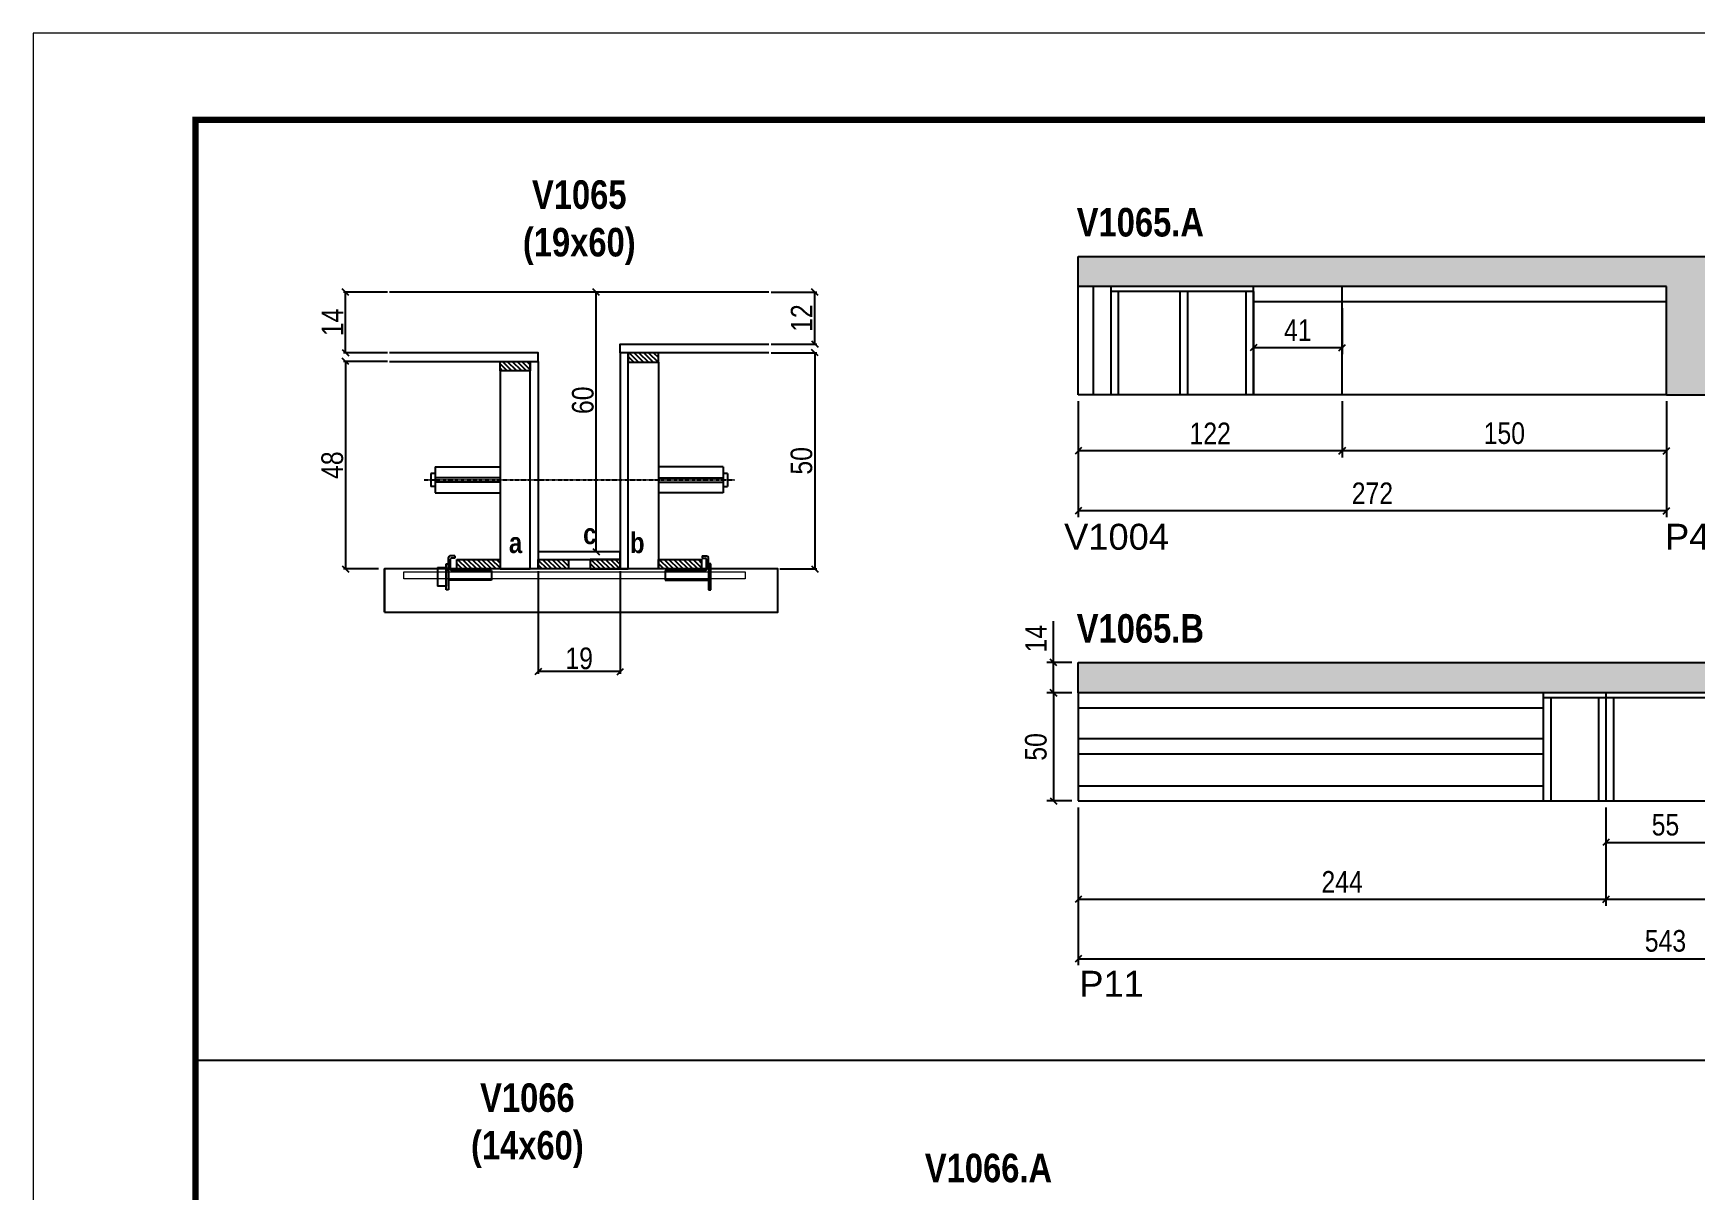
# Model space of a CAD drawing. Extents: x 3309 to 9563, y -2522 to 14608.
# Drawn here: x 3309 to 4078, y 4884 to 5419 of the extents above; entities that cross this region are included whole.
import ezdxf

# ---------------------------------------------------------------- set-up
doc = ezdxf.new("R2010")
doc.units = 0
doc.linetypes.add('DASHED', pattern=[0.75, 0.5, -0.25])
doc.linetypes.add('HIDDEN', pattern=[0.375, 0.25, -0.125])
for name, color, linetype in [('5', 5, 'Continuous'), ('barrote', 251, 'Continuous'), ('COTA', 241, 'Continuous'), ('detalhes', 4, 'Continuous'), ('NOMENCLATURA', 7, 'Continuous'), ('Painéis', 200, 'Continuous'), ('presilha', 1, 'Continuous'), ('SARR_2.2x10', 60, 'Continuous'), ('SARR_2.2x7', 40, 'Continuous'), ('SARR_3.5x7', 81, 'Continuous'), ('TENSOR', 3, 'Continuous')]:
    doc.layers.add(name, color=color, linetype=linetype)
for name, color, linetype, lineweight in [('CONCRETO', 251, 'Continuous', 25), ('Folhas', 255, 'Continuous', 9), ('SARRAFO DE PRESSAO', 251, 'DASHED', 9), ('SCO-___-LAJ', 2, 'Continuous', 0)]:
    doc.layers.add(name, color=color, linetype=linetype, lineweight=lineweight)
doc.styles.add('COTA TECNICA', font='techl___.ttf', dxfattribs={"height": 10})
doc.styles.add('COTA TECNICA 2X', font='techl___.ttf', dxfattribs={"height": 10})
doc.styles.get("Standard").update_dxf_attribs({"font": 'arial.ttf'})
doc.styles.add('TECNICA', font='techb___.ttf', dxfattribs={"height": 10})
doc.dimstyles.new('PAINEL', dxfattribs={"dimtxt": 10, "dimasz": 3, "dimexe": 3, "dimexo": 3, "dimgap": 3, "dimtad": 1, "dimdec": 1, "dimzin": 12, "dimdsep": 46, "dimtxsty": 'COTA TECNICA', "dimblk1": 'OBLIQUE', "dimblk2": 'OBLIQUE', "dimsah": 1, "dimcen": 0.9, "dimclrd": 4, "dimclre": 4, "dimclrt": 240, "dimadec": 1, "dimazin": 3, "dimtfac": 1, "dimtdec": 1, "dimtmove": 0, "dimatfit": 3, "dimfxl": 1, "dimtolj": 1, "dimtzin": 12, "dimarcsym": 0})
doc.dimstyles.new('SECAO', dxfattribs={"dimscale": 0.333333, "dimtxt": 5, "dimasz": 9, "dimexe": 3, "dimexo": 3, "dimgap": 3, "dimtad": 1, "dimdec": 1, "dimlfac": 0.5, "dimzin": 12, "dimdsep": 46, "dimtxsty": 'COTA TECNICA 2X', "dimblk1": 'OBLIQUE', "dimblk2": 'OBLIQUE', "dimsah": 1, "dimcen": 0.9, "dimclrd": 4, "dimclre": 4, "dimclrt": 240, "dimadec": 1, "dimazin": 3, "dimtfac": 1, "dimtdec": 1, "dimtmove": 0, "dimatfit": 3, "dimfxl": 1, "dimtolj": 1, "dimtzin": 12, "dimarcsym": 0})
pattern_1 = [(135, (36778.3265, -118340.598), (-1.122532015, -1.122532015), [])]

# ---------------------------------------------------------------- blocks, each defined once
blk = doc.blocks.new('9999999999')
at = {"layer": 'Folhas'}
blk.add_lwpolyline([(98138.98, 34190.21), (99623.98, 34190.21), (99623.98, 35240.21), (98138.98, 35240.21)], close=True, dxfattribs=at)
at = {"layer": 'Folhas', "color": 30, "const_width": 3}
blk.add_lwpolyline([(98213.98, 34230.21), (99583.98, 34230.21), (99583.98, 35200.21), (98213.98, 35200.21)], close=True, dxfattribs=at)
blk = doc.blocks.new('_Oblique')
at = {"color": 0, "linetype": 'ByBlock', "lineweight": -2}
blk.add_line((-0.5, -0.5), (0.5, 0.5), dxfattribs=at)
blk = doc.blocks.new('*D1205')
at = {"layer": 'COTA', "color": 4, "lineweight": -2, "transparency": 16777216}
for p, q in [((3542.79, 5170.57), (3542.79, 5123.1)), ((3580.79, 5170.57), (3580.79, 5123.1)), ((3580.79, 5124.1), (3542.79, 5124.1))]:
    blk.add_line(p, q, dxfattribs=at)
at = {"layer": 'Defpoints', "color": 0, "transparency": 16777216}
for p in [(3542.79, 5171.57), (3580.79, 5171.57), (3542.79, 5124.1)]:
    blk.add_point(p, dxfattribs=at)
at = {"layer": 'COTA', "color": 4, "lineweight": -2, "transparency": 16777216, "xscale": 3, "yscale": 3, "zscale": 3, "rotation": 180}
blk.add_blockref('_Oblique', (3542.79, 5124.1), dxfattribs=at)
at = {"layer": 'COTA', "color": 4, "lineweight": -2, "transparency": 16777216, "xscale": 3, "yscale": 3, "zscale": 3}
blk.add_blockref('_Oblique', (3580.79, 5124.1), dxfattribs=at)
at = {"layer": 'COTA', "color": 240, "transparency": 16777216, "insert": (3561.79, 5130.19), "char_height": 10, "attachment_point": 5, "style": 'COTA TECNICA 2X'}
blk.add_mtext('\\A1;19', dxfattribs=at)
blk = doc.blocks.new('PRESILHA METÁLICA 1')
at = {"layer": 'presilha'}
for p, q in [((0, 13), (6, 13)), ((0, 13), (0, 0)), ((6, 15.5), (7.5, 15.5)), ((6, -2.5), (6, 15.5)), ((6, 13), (6, 0)), ((7.5, 10.6), (7.5, 19.9)), ((7.5, 15.5), (7.5, -2.5)), ((12, 21), (8.6, 21)), ((9, 11.6), (9, 18.9)), ((12, 19.5), (9.6, 19.5)), ((12, 21), (12, 19.5)), ((6, 0), (0, 0)), ((37.5, 4.1), (7.5, 4.1)), ((37.5, 11), (9.6, 11)), ((37.5, 11), (37.5, 4.1)), ((7.5, -2.5), (6, -2.5))]:
    blk.add_line(p, q, dxfattribs=at)
for centre, radius, start, end in [((8.6, 19.9), 1.14, 90, 180), ((9.6, 18.9), 0.57, 90, 180), ((9.6, 11.6), 0.57, 180, 270)]:
    blk.add_arc(centre, radius, start, end, dxfattribs=at)
blk = doc.blocks.new('PRESILHA METÁLICA 2')
at = {"layer": 'presilha'}
for p, q in [((-5.2, 23.5), (-5.2, 22)), ((-5.2, 23.5), (-1.9, 23.5)), ((-30.8, 13.5), (-30.8, 6.6)), ((-30.8, 13.5), (-2.8, 13.5)), ((-5.2, 22), (-2.8, 22)), ((-2.2, 14.1), (-2.2, 21.4)), ((0.8, 18), (-0.8, 18)), ((-0.8, 18), (-0.8, 0)), ((-0.8, 14.6), (-0.8, 22.4)), ((0.8, 0), (0.8, 18)), ((-30.8, 6.6), (-0.8, 6.6)), ((-0.8, 0), (0.8, 0))]:
    blk.add_line(p, q, dxfattribs=at)
for centre, radius, start, end in [((-1.9, 22.4), 1.14, 0, 90), ((-2.8, 21.4), 0.57, 0, 90), ((-2.8, 14.1), 0.57, 270, 0)]:
    blk.add_arc(centre, radius, start, end, dxfattribs=at)
blk = doc.blocks.new('*D1206')
at = {"layer": 'COTA', "color": 4, "lineweight": -2, "transparency": 16777216}
for p, q in [((3473.09, 5267.57), (3452.74, 5267.57)), ((3453.74, 5267.57), (3453.74, 5171.57)), ((3468.97, 5171.57), (3452.74, 5171.57))]:
    blk.add_line(p, q, dxfattribs=at)
at = {"layer": 'Defpoints', "color": 0, "transparency": 16777216}
for p in [(3474.09, 5267.57), (3453.74, 5171.57), (3469.97, 5171.57)]:
    blk.add_point(p, dxfattribs=at)
at = {"layer": 'COTA', "color": 4, "lineweight": -2, "transparency": 16777216, "xscale": 3, "yscale": 3, "zscale": 3}
for p, rotation in [((3453.74, 5267.57), 90), ((3453.74, 5171.57), 270)]:
    blk.add_blockref('_Oblique', p, dxfattribs=dict(at, rotation=rotation))
at = {"layer": 'COTA', "color": 240, "transparency": 16777216, "insert": (3447.65, 5219.57), "char_height": 10, "attachment_point": 5, "rotation": 90, "style": 'COTA TECNICA 2X'}
blk.add_mtext('\\A1;48', dxfattribs=at)
blk = doc.blocks.new('*D1207')
at = {"layer": 'COTA', "color": 4, "lineweight": -2, "transparency": 16777216}
for p, q in [((3650.49, 5271.57), (3671.71, 5271.57)), ((3670.71, 5271.57), (3670.71, 5171.57)), ((3654.6, 5171.57), (3671.71, 5171.57))]:
    blk.add_line(p, q, dxfattribs=at)
at = {"layer": 'Defpoints', "color": 0, "transparency": 16777216}
for p in [(3649.49, 5271.57), (3653.6, 5171.57), (3670.71, 5171.57)]:
    blk.add_point(p, dxfattribs=at)
at = {"layer": 'COTA', "color": 4, "lineweight": -2, "transparency": 16777216, "xscale": 3, "yscale": 3, "zscale": 3}
for p, rotation in [((3670.71, 5271.57), 90), ((3670.71, 5171.57), 270)]:
    blk.add_blockref('_Oblique', p, dxfattribs=dict(at, rotation=rotation))
at = {"layer": 'COTA', "color": 240, "transparency": 16777216, "insert": (3664.6, 5221.57), "char_height": 10, "attachment_point": 5, "rotation": 90, "style": 'COTA TECNICA 2X'}
blk.add_mtext('\\A1;50', dxfattribs=at)
blk = doc.blocks.new('*D1208')
at = {"layer": 'COTA', "color": 4, "lineweight": -2, "transparency": 16777216}
for p, q in [((3579.79, 5299.57), (3568.61, 5299.57)), ((3569.61, 5179.57), (3569.61, 5299.57)), ((3579.79, 5179.57), (3568.61, 5179.57))]:
    blk.add_line(p, q, dxfattribs=at)
at = {"layer": 'Defpoints', "color": 0, "transparency": 16777216}
for p in [(3569.61, 5299.57), (3580.79, 5299.57), (3580.79, 5179.57)]:
    blk.add_point(p, dxfattribs=at)
at = {"layer": 'COTA', "color": 4, "lineweight": -2, "transparency": 16777216, "xscale": 3, "yscale": 3, "zscale": 3}
for p, rotation in [((3569.61, 5299.57), 90), ((3569.61, 5179.57), 270)]:
    blk.add_blockref('_Oblique', p, dxfattribs=dict(at, rotation=rotation))
at = {"layer": 'COTA', "color": 240, "transparency": 16777216, "insert": (3563.51, 5249.57), "char_height": 10, "attachment_point": 5, "rotation": 90, "style": 'COTA TECNICA 2X'}
blk.add_mtext('\\A1;60', dxfattribs=at)
blk = doc.blocks.new('*D1209')
at = {"layer": 'COTA', "color": 4, "lineweight": -2, "transparency": 16777216}
for p, q in [((3650.49, 5299.57), (3671.71, 5299.57)), ((3670.71, 5275.57), (3670.71, 5299.57)), ((3650.49, 5275.57), (3671.71, 5275.57))]:
    blk.add_line(p, q, dxfattribs=at)
at = {"layer": 'Defpoints', "color": 0, "transparency": 16777216}
for p in [(3649.49, 5299.57), (3670.71, 5299.57), (3649.49, 5275.57)]:
    blk.add_point(p, dxfattribs=at)
at = {"layer": 'COTA', "color": 4, "lineweight": -2, "transparency": 16777216, "xscale": 3, "yscale": 3, "zscale": 3}
for p, rotation in [((3670.71, 5299.57), 90), ((3670.71, 5275.57), 270)]:
    blk.add_blockref('_Oblique', p, dxfattribs=dict(at, rotation=rotation))
at = {"layer": 'COTA', "color": 240, "transparency": 16777216, "insert": (3664.65, 5287.57), "char_height": 10, "attachment_point": 5, "rotation": 90, "style": 'COTA TECNICA 2X'}
blk.add_mtext('\\A1;12', dxfattribs=at)
blk = doc.blocks.new('*D1210')
at = {"layer": 'COTA', "color": 4, "lineweight": -2, "transparency": 16777216}
for p, q in [((3473.09, 5299.57), (3452.74, 5299.57)), ((3453.74, 5271.57), (3453.74, 5299.57)), ((3473.09, 5271.57), (3452.74, 5271.57))]:
    blk.add_line(p, q, dxfattribs=at)
at = {"layer": 'Defpoints', "color": 0, "transparency": 16777216}
for p in [(3453.74, 5299.57), (3474.09, 5299.57), (3474.09, 5271.57)]:
    blk.add_point(p, dxfattribs=at)
at = {"layer": 'COTA', "color": 4, "lineweight": -2, "transparency": 16777216, "xscale": 3, "yscale": 3, "zscale": 3}
for p, rotation in [((3453.74, 5299.57), 90), ((3453.74, 5271.57), 270)]:
    blk.add_blockref('_Oblique', p, dxfattribs=dict(at, rotation=rotation))
at = {"layer": 'COTA', "color": 240, "transparency": 16777216, "insert": (3447.67, 5285.57), "char_height": 10, "attachment_point": 5, "rotation": 90, "style": 'COTA TECNICA 2X'}
blk.add_mtext('\\A1;14', dxfattribs=at)
blk = doc.blocks.new('*D1211')
at = {"layer": 'COTA', "color": 4, "linetype": 'ByBlock', "lineweight": -2, "transparency": 16777216}
for p, q in [((3914.54, 5249.11), (3914.54, 5223.19)), ((4064.54, 5249.11), (4064.54, 5223.19)), ((4064.54, 5226.19), (3914.54, 5226.19))]:
    blk.add_line(p, q, dxfattribs=at)
at = {"layer": 'Defpoints', "color": 0, "linetype": 'ByBlock', "transparency": 16777216}
for p in [(3914.54, 5252.11), (4064.54, 5252.11), (3914.54, 5226.19)]:
    blk.add_point(p, dxfattribs=at)
at = {"layer": 'COTA', "color": 4, "linetype": 'ByBlock', "lineweight": -2, "transparency": 16777216, "xscale": 3, "yscale": 3, "zscale": 3, "rotation": 180}
blk.add_blockref('_Oblique', (3914.54, 5226.19), dxfattribs=at)
at = {"layer": 'COTA', "color": 4, "linetype": 'ByBlock', "lineweight": -2, "transparency": 16777216, "xscale": 3, "yscale": 3, "zscale": 3}
blk.add_blockref('_Oblique', (4064.54, 5226.19), dxfattribs=at)
at = {"layer": 'COTA', "color": 240, "linetype": 'ByBlock', "transparency": 16777216, "insert": (3989.54, 5234.3), "char_height": 10, "attachment_point": 5, "style": 'COTA TECNICA'}
blk.add_mtext('\\A1;150', dxfattribs=at)
blk = doc.blocks.new('*D1212')
at = {"layer": 'COTA', "color": 4, "linetype": 'ByBlock', "lineweight": -2, "transparency": 16777216}
for p, q in [((3792.54, 5249.11), (3792.54, 5223.19)), ((3914.54, 5249.11), (3914.54, 5223.19)), ((3914.54, 5226.19), (3792.54, 5226.19))]:
    blk.add_line(p, q, dxfattribs=at)
at = {"layer": 'Defpoints', "color": 0, "linetype": 'ByBlock', "transparency": 16777216}
for p in [(3792.54, 5252.11), (3914.54, 5252.11), (3792.54, 5226.19)]:
    blk.add_point(p, dxfattribs=at)
at = {"layer": 'COTA', "color": 4, "linetype": 'ByBlock', "lineweight": -2, "transparency": 16777216, "xscale": 3, "yscale": 3, "zscale": 3, "rotation": 180}
blk.add_blockref('_Oblique', (3792.54, 5226.19), dxfattribs=at)
at = {"layer": 'COTA', "color": 4, "linetype": 'ByBlock', "lineweight": -2, "transparency": 16777216, "xscale": 3, "yscale": 3, "zscale": 3}
blk.add_blockref('_Oblique', (3914.54, 5226.19), dxfattribs=at)
at = {"layer": 'COTA', "color": 240, "linetype": 'ByBlock', "transparency": 16777216, "insert": (3853.54, 5234.25), "char_height": 10, "attachment_point": 5, "style": 'COTA TECNICA'}
blk.add_mtext('\\A1;122', dxfattribs=at)
blk = doc.blocks.new('*D1213')
at = {"layer": 'COTA', "color": 4, "linetype": 'ByBlock', "lineweight": -2, "transparency": 16777216}
for p, q in [((3792.54, 5249.11), (3792.54, 5195.48)), ((4064.54, 5249.11), (4064.54, 5195.48)), ((4064.54, 5198.48), (3792.54, 5198.48))]:
    blk.add_line(p, q, dxfattribs=at)
at = {"layer": 'Defpoints', "color": 0, "linetype": 'ByBlock', "transparency": 16777216}
for p in [(3792.54, 5252.11), (4064.54, 5252.11), (3792.54, 5198.48)]:
    blk.add_point(p, dxfattribs=at)
at = {"layer": 'COTA', "color": 4, "linetype": 'ByBlock', "lineweight": -2, "transparency": 16777216, "xscale": 3, "yscale": 3, "zscale": 3, "rotation": 180}
blk.add_blockref('_Oblique', (3792.54, 5198.48), dxfattribs=at)
at = {"layer": 'COTA', "color": 4, "linetype": 'ByBlock', "lineweight": -2, "transparency": 16777216, "xscale": 3, "yscale": 3, "zscale": 3}
blk.add_blockref('_Oblique', (4064.54, 5198.48), dxfattribs=at)
at = {"layer": 'COTA', "color": 240, "linetype": 'ByBlock', "transparency": 16777216, "insert": (3928.54, 5206.56), "char_height": 10, "attachment_point": 5, "style": 'COTA TECNICA'}
blk.add_mtext('\\A1;272', dxfattribs=at)
blk = doc.blocks.new('*D1214')
at = {"layer": 'COTA', "color": 4, "lineweight": -2, "transparency": 16777216}
for p, q in [((3873.54, 5292.11), (3873.54, 5270.89)), ((3914.54, 5292.11), (3914.54, 5270.89)), ((3914.54, 5273.89), (3873.54, 5273.89))]:
    blk.add_line(p, q, dxfattribs=at)
at = {"layer": 'Defpoints', "color": 0, "transparency": 16777216}
for p in [(3873.54, 5295.11), (3914.54, 5295.11), (3873.54, 5273.89)]:
    blk.add_point(p, dxfattribs=at)
at = {"layer": 'COTA', "color": 4, "lineweight": -2, "transparency": 16777216, "xscale": 3, "yscale": 3, "zscale": 3, "rotation": 180}
blk.add_blockref('_Oblique', (3873.54, 5273.89), dxfattribs=at)
at = {"layer": 'COTA', "color": 4, "lineweight": -2, "transparency": 16777216, "xscale": 3, "yscale": 3, "zscale": 3}
blk.add_blockref('_Oblique', (3914.54, 5273.89), dxfattribs=at)
at = {"layer": 'COTA', "color": 240, "transparency": 16777216, "insert": (3894.04, 5281.97), "char_height": 10, "attachment_point": 5, "style": 'COTA TECNICA'}
blk.add_mtext('\\A1;41', dxfattribs=at)
blk = doc.blocks.new('*D1221')
at = {"layer": 'COTA', "color": 4, "lineweight": -2, "transparency": 16777216}
for p, q in [((3792.54, 5061.31), (3792.54, 4988.36)), ((4335.54, 5061.31), (4335.54, 4988.36)), ((3792.54, 4991.36), (4335.54, 4991.36))]:
    blk.add_line(p, q, dxfattribs=at)
at = {"layer": 'Defpoints', "color": 0, "transparency": 16777216}
for p in [(3792.54, 5064.31), (4335.54, 5064.31), (4335.54, 4991.36)]:
    blk.add_point(p, dxfattribs=at)
at = {"layer": 'COTA', "color": 4, "lineweight": -2, "transparency": 16777216, "xscale": 3, "yscale": 3, "zscale": 3, "rotation": 180}
blk.add_blockref('_Oblique', (3792.54, 4991.36), dxfattribs=at)
at = {"layer": 'COTA', "color": 4, "lineweight": -2, "transparency": 16777216, "xscale": 3, "yscale": 3, "zscale": 3}
blk.add_blockref('_Oblique', (4335.54, 4991.36), dxfattribs=at)
at = {"layer": 'COTA', "color": 240, "transparency": 16777216, "insert": (4064.04, 4999.58), "char_height": 10, "attachment_point": 5, "style": 'COTA TECNICA'}
blk.add_mtext('\\A1;543', dxfattribs=at)
blk = doc.blocks.new('*D1222')
at = {"layer": 'COTA', "color": 4, "lineweight": -2, "transparency": 16777216}
for p, q in [((3792.54, 5061.31), (3792.54, 5015.84)), ((4036.54, 5061.31), (4036.54, 5015.84)), ((3792.54, 5018.84), (4036.54, 5018.84))]:
    blk.add_line(p, q, dxfattribs=at)
at = {"layer": 'Defpoints', "color": 0, "transparency": 16777216}
for p in [(3792.54, 5064.31), (4036.54, 5064.31), (4036.54, 5018.84)]:
    blk.add_point(p, dxfattribs=at)
at = {"layer": 'COTA', "color": 4, "lineweight": -2, "transparency": 16777216, "xscale": 3, "yscale": 3, "zscale": 3, "rotation": 180}
blk.add_blockref('_Oblique', (3792.54, 5018.84), dxfattribs=at)
at = {"layer": 'COTA', "color": 4, "lineweight": -2, "transparency": 16777216, "xscale": 3, "yscale": 3, "zscale": 3}
blk.add_blockref('_Oblique', (4036.54, 5018.84), dxfattribs=at)
at = {"layer": 'COTA', "color": 240, "transparency": 16777216, "insert": (3914.54, 5026.91), "char_height": 10, "attachment_point": 5, "style": 'COTA TECNICA'}
blk.add_mtext('\\A1;244', dxfattribs=at)
blk = doc.blocks.new('*D1223')
at = {"layer": 'COTA', "color": 4, "lineweight": -2, "transparency": 16777216}
for p, q in [((4036.54, 5061.31), (4036.54, 5015.84)), ((4335.54, 5061.31), (4335.54, 5015.84)), ((4036.54, 5018.84), (4335.54, 5018.84))]:
    blk.add_line(p, q, dxfattribs=at)
at = {"layer": 'Defpoints', "color": 0, "transparency": 16777216}
for p in [(4036.54, 5064.31), (4335.54, 5064.31), (4335.54, 5018.84)]:
    blk.add_point(p, dxfattribs=at)
at = {"layer": 'COTA', "color": 4, "lineweight": -2, "transparency": 16777216, "xscale": 3, "yscale": 3, "zscale": 3, "rotation": 180}
blk.add_blockref('_Oblique', (4036.54, 5018.84), dxfattribs=at)
at = {"layer": 'COTA', "color": 4, "lineweight": -2, "transparency": 16777216, "xscale": 3, "yscale": 3, "zscale": 3}
blk.add_blockref('_Oblique', (4335.54, 5018.84), dxfattribs=at)
at = {"layer": 'COTA', "color": 240, "transparency": 16777216, "insert": (4186.04, 5026.93), "char_height": 10, "attachment_point": 5, "style": 'COTA TECNICA'}
blk.add_mtext('\\A1;299', dxfattribs=at)
blk = doc.blocks.new('*D1224')
at = {"layer": 'COTA', "color": 4, "lineweight": -2, "transparency": 16777216}
for p, q in [((4036.54, 5061.31), (4036.54, 5042.17)), ((4091.54, 5061.31), (4091.54, 5042.17)), ((4036.54, 5045.17), (4091.54, 5045.17))]:
    blk.add_line(p, q, dxfattribs=at)
at = {"layer": 'Defpoints', "color": 0, "transparency": 16777216}
for p in [(4036.54, 5064.31), (4091.54, 5064.31), (4091.54, 5045.17)]:
    blk.add_point(p, dxfattribs=at)
at = {"layer": 'COTA', "color": 4, "lineweight": -2, "transparency": 16777216, "xscale": 3, "yscale": 3, "zscale": 3, "rotation": 180}
blk.add_blockref('_Oblique', (4036.54, 5045.17), dxfattribs=at)
at = {"layer": 'COTA', "color": 4, "lineweight": -2, "transparency": 16777216, "xscale": 3, "yscale": 3, "zscale": 3}
blk.add_blockref('_Oblique', (4091.54, 5045.17), dxfattribs=at)
at = {"layer": 'COTA', "color": 240, "transparency": 16777216, "insert": (4064.04, 5053.28), "char_height": 10, "attachment_point": 5, "style": 'COTA TECNICA'}
blk.add_mtext('\\A1;55', dxfattribs=at)
blk = doc.blocks.new('*D1233')
at = {"layer": 'COTA', "color": 4, "lineweight": -2, "transparency": 16777216}
for p, q in [((3789.54, 5114.31), (3778.08, 5114.31)), ((3781.08, 5114.31), (3781.08, 5064.31)), ((3789.54, 5064.31), (3778.08, 5064.31))]:
    blk.add_line(p, q, dxfattribs=at)
at = {"layer": 'Defpoints', "color": 0, "transparency": 16777216}
for p in [(3792.54, 5114.31), (3781.08, 5064.31), (3792.54, 5064.31)]:
    blk.add_point(p, dxfattribs=at)
at = {"layer": 'COTA', "color": 4, "lineweight": -2, "transparency": 16777216, "xscale": 3, "yscale": 3, "zscale": 3}
for p, rotation in [((3781.08, 5114.31), 90), ((3781.08, 5064.31), 270)]:
    blk.add_blockref('_Oblique', p, dxfattribs=dict(at, rotation=rotation))
at = {"layer": 'COTA', "color": 240, "transparency": 16777216, "insert": (3772.97, 5089.31), "char_height": 10, "attachment_point": 5, "rotation": 90, "style": 'COTA TECNICA'}
blk.add_mtext('\\A1;50', dxfattribs=at)
blk = doc.blocks.new('*D1234')
at = {"layer": 'COTA', "color": 4, "lineweight": -2, "transparency": 16777216}
for p, q in [((3781.08, 5128.31), (3781.08, 5147.42)), ((3789.54, 5128.31), (3778.08, 5128.31)), ((3781.08, 5114.31), (3781.08, 5128.31)), ((3789.54, 5114.31), (3778.08, 5114.31))]:
    blk.add_line(p, q, dxfattribs=at)
at = {"layer": 'Defpoints', "color": 0, "transparency": 16777216}
for p in [(3781.08, 5128.31), (3792.54, 5128.31), (3792.54, 5114.31)]:
    blk.add_point(p, dxfattribs=at)
at = {"layer": 'COTA', "color": 4, "lineweight": -2, "transparency": 16777216, "xscale": 3, "yscale": 3, "zscale": 3}
for p, rotation in [((3781.08, 5128.31), 90), ((3781.08, 5114.31), 270)]:
    blk.add_blockref('_Oblique', p, dxfattribs=dict(at, rotation=rotation))
at = {"layer": 'COTA', "color": 240, "transparency": 16777216, "insert": (3773, 5139.36), "char_height": 10, "attachment_point": 5, "rotation": 90, "style": 'COTA TECNICA'}
blk.add_mtext('\\A1;14', dxfattribs=at)

msp = doc.modelspace()

# ---------------------------------------------------------------- hatches: boundary and pattern name
at = {"layer": 'COTA'}
h = msp.add_hatch(dxfattribs=at)
h.set_pattern_fill('AR-CONC', color=256, scale=0.03)
h.paths.add_polyline_path([(4094.54, 5302.11), (4422.54, 5302.11), (4422.54, 5316.11), (3792.54, 5316.11), (3792.54, 5302.11), (4064.54, 5302.11), (4064.54, 5252.11), (4094.54, 5252.11)])
h = msp.add_hatch(dxfattribs=at)
h.set_pattern_fill('AR-CONC', color=256, scale=0.03)
h.paths.add_polyline_path([(4365.54, 5128.31), (3792.54, 5128.31), (3792.54, 5114.31), (4335.54, 5114.31), (4335.54, 5064.31), (4365.54, 5064.31)])
h.paths.add_polyline_path([(4597.54, 5128.31), (4597.54, 5111.31), (4641.54, 5111.31), (4641.54, 5128.31)])
at = {"layer": 'SARR_2.2x10'}
h = msp.add_hatch(dxfattribs=at)
h.set_pattern_fill('ANSI31', color=256, scale=0.5, angle=90)
h.set_pattern_definition([(135, (36698.7265, -118340.598), (-1.122532015, -1.122532015), [])])
h.paths.add_polyline_path([(3505.19, 5175.97), (3505.19, 5171.57), (3525.19, 5171.57), (3525.19, 5175.97)])
h = msp.add_hatch(dxfattribs=at)
h.set_pattern_fill('ANSI31', color=256, scale=0.5, angle=90)
h.set_pattern_definition([(135, (36791.9265, -118340.598), (-1.122532015, -1.122532015), [])])
h.paths.add_polyline_path([(3598.39, 5175.97), (3598.39, 5171.57), (3618.39, 5171.57), (3618.39, 5175.97)])
at = {"layer": 'SARR_2.2x7'}
h = msp.add_hatch(dxfattribs=at)
h.set_pattern_fill('ANSI31', color=256, scale=0.5, angle=90)
h.set_pattern_definition([(135, (36712.7265, -118248.998), (-1.122532015, -1.122532015), [])])
h.paths.add_polyline_path([(3539.19, 5267.57), (3539.19, 5263.17), (3525.19, 5263.17), (3525.19, 5267.57)])
h = msp.add_hatch(dxfattribs=at)
h.set_pattern_fill('ANSI31', color=256, scale=0.5, angle=90)
h.set_pattern_definition([(135, (36692.7265, -118244.998), (-1.122532015, -1.122532015), [])])
h.paths.add_polyline_path([(3584.39, 5271.57), (3584.39, 5267.17), (3598.39, 5267.17), (3598.39, 5271.57)])
h = msp.add_hatch(dxfattribs=at)
h.set_pattern_fill('ANSI31', color=256, scale=0.5, angle=90)
h.set_pattern_definition(pattern_1)
h.paths.add_polyline_path([(3556.79, 5171.57), (3556.79, 5175.97), (3542.79, 5175.97), (3542.79, 5171.57)])
h = msp.add_hatch(dxfattribs=at)
h.set_pattern_fill('ANSI31', color=256, scale=0.5, angle=90)
h.set_pattern_definition(pattern_1)
h.paths.add_polyline_path([(3566.79, 5175.97), (3566.79, 5171.57), (3580.79, 5171.57), (3580.79, 5175.97)])

# ---------------------------------------------------------------- linework, layer by layer
at = {"ltscale": 3}
for p, q in [((3493.19, 5215.74), (3493.19, 5209.74)), ((3495.19, 5215.74), (3493.19, 5215.74)), ((3495.19, 5218.74), (3495.19, 5206.74)), ((3495.19, 5218.74), (3525.19, 5218.74)), ((3525.19, 5213.74), (3495.19, 5213.74)), ((3525.19, 5211.74), (3495.19, 5211.74)), ((3628.39, 5218.74), (3598.39, 5218.74)), ((3598.39, 5213.74), (3628.39, 5213.74)), ((3598.39, 5211.74), (3628.39, 5211.74)), ((3628.39, 5218.74), (3628.39, 5206.74)), ((3630.39, 5215.74), (3628.39, 5215.74)), ((3630.39, 5215.74), (3630.39, 5209.74)), ((3495.19, 5209.74), (3493.19, 5209.74)), ((3495.19, 5206.74), (3525.19, 5206.74)), ((3628.39, 5206.74), (3598.39, 5206.74)), ((3628.39, 5209.74), (3630.39, 5209.74))]:
    msp.add_line(p, q, dxfattribs=at)
at = {"layer": 'barrote'}
msp.add_lwpolyline([(3471.73, 5151.57), (3653.65, 5151.57), (3653.65, 5171.57), (3471.73, 5171.57)], close=True, dxfattribs=at)
at = {"layer": 'CONCRETO', "linetype": 'Continuous'}
msp.add_line((3649.49, 5299.57), (3474.09, 5299.57), dxfattribs=at)
at = {"layer": 'COTA'}
for p, q in [((3792.54, 5302.11), (3792.54, 5316.11)), ((3792.54, 5316.11), (4422.54, 5316.11)), ((4064.54, 5252.11), (4094.54, 5252.11)), ((3792.54, 5114.31), (3792.54, 5128.31)), ((3792.54, 5128.31), (4365.54, 5128.31)), ((3384.37, 4944.5), (4754.37, 4944.5))]:
    msp.add_line(p, q, dxfattribs=at)
at = {"layer": 'detalhes', "color": 250}
msp.add_line((3471.73, 5151.57), (3471.73, 5171.57), dxfattribs=at)
at = {"layer": 'Painéis', "linetype": 'ByBlock'}
for p, q in [((4064.54, 5302.11), (3792.54, 5302.11)), ((3792.54, 5252.11), (3792.54, 5302.11)), ((3914.54, 5252.11), (3914.54, 5302.11)), ((4064.54, 5252.11), (4064.54, 5302.11)), ((4064.54, 5252.11), (3792.54, 5252.11)), ((4335.54, 5114.31), (3792.54, 5114.31)), ((3792.54, 5114.31), (3792.54, 5064.31)), ((4036.54, 5114.31), (4036.54, 5064.31)), ((3792.54, 5064.31), (4335.54, 5064.31))]:
    msp.add_line(p, q, dxfattribs=at)
at = {"layer": 'Painéis', "linetype": 'Continuous', "elevation": 0}
for points in [[(3649.49, 5271.57), (3580.79, 5271.57), (3580.79, 5275.57), (3649.49, 5275.57)], [(3474.09, 5267.57), (3542.79, 5267.57), (3542.79, 5271.57), (3474.09, 5271.57)]]:
    msp.add_lwpolyline(points, dxfattribs=at)
at = {"layer": 'Painéis', "linetype": 'Continuous'}
for points in [[(3539.19, 5171.57), (3539.19, 5267.57), (3542.79, 5267.57), (3542.79, 5171.57)], [(3584.39, 5171.57), (3584.39, 5271.57), (3580.79, 5271.57), (3580.79, 5171.57)], [(3580.79, 5179.57), (3542.79, 5179.57), (3542.79, 5175.97), (3580.79, 5175.97)]]:
    msp.add_lwpolyline(points, close=True, dxfattribs=at)
at = {"layer": 'SARR_2.2x10'}
for points in [[(3505.19, 5175.97), (3525.19, 5175.97), (3525.19, 5171.57), (3505.19, 5171.57)], [(3598.39, 5175.97), (3618.39, 5175.97), (3618.39, 5171.57), (3598.39, 5171.57)]]:
    msp.add_lwpolyline(points, close=True, dxfattribs=at)
at = {"layer": 'SARR_2.2x7', "linetype": 'Continuous'}
for p, q in [((3799.54, 5252.11), (3799.54, 5302.11)), ((3873.54, 5299.91), (3807.54, 5299.91)), ((3914.54, 5295.11), (3873.54, 5295.11)), ((4064.54, 5295.11), (3914.54, 5295.11)), ((4007.54, 5112.11), (4036.54, 5112.11)), ((4036.54, 5112.11), (4320.54, 5112.11)), ((3792.54, 5107.31), (4007.54, 5107.31)), ((3792.54, 5093.13), (4007.54, 5093.13)), ((3792.54, 5086.13), (4007.54, 5086.13)), ((3792.54, 5071.31), (4007.54, 5071.31))]:
    msp.add_line(p, q, dxfattribs=at)
at = {"layer": 'SARR_2.2x7', "elevation": 0}
for points in [[(3525.19, 5267.57), (3539.19, 5267.57), (3539.19, 5263.17), (3525.19, 5263.17)], [(3598.39, 5271.57), (3584.39, 5271.57), (3584.39, 5267.17), (3598.39, 5267.17)]]:
    msp.add_lwpolyline(points, close=True, dxfattribs=at)
at = {"layer": 'SARR_2.2x7'}
for points in [[(3542.79, 5175.97), (3556.79, 5175.97), (3556.79, 5171.57), (3542.79, 5171.57)], [(3580.79, 5175.97), (3566.79, 5175.97), (3566.79, 5171.57), (3580.79, 5171.57)]]:
    msp.add_lwpolyline(points, close=True, dxfattribs=at)
at = {"layer": 'SARR_3.5x7'}
for p, q in [((3807.54, 5302.11), (3807.54, 5252.11)), ((3811.04, 5299.91), (3811.04, 5252.11)), ((3839.48, 5299.91), (3839.48, 5252.11)), ((3842.98, 5299.91), (3842.98, 5252.11)), ((3870.04, 5299.91), (3870.04, 5252.11)), ((3873.54, 5252.11), (3873.54, 5302.11)), ((3873.54, 5299.91), (3873.54, 5252.11)), ((4007.54, 5114.31), (4007.54, 5064.31)), ((4011.04, 5112.11), (4011.04, 5064.31)), ((4033.04, 5112.11), (4033.04, 5064.31)), ((4040.04, 5112.11), (4040.04, 5064.31))]:
    msp.add_line(p, q, dxfattribs=at)
for points in [[(3584.39, 5267.17), (3598.39, 5267.17), (3598.39, 5171.57), (3584.39, 5171.57)], [(3539.19, 5263.17), (3525.19, 5263.17), (3525.19, 5171.57), (3539.19, 5171.57)]]:
    msp.add_lwpolyline(points, close=True, dxfattribs=at)
at = {"layer": 'SCO-___-LAJ', "color": 1}
msp.add_lwpolyline([(3480.73, 5170.24), (3638.57, 5170.24), (3638.57, 5167.04), (3480.73, 5167.04)], close=True, dxfattribs=at)
at = {"layer": 'TENSOR', "linetype": 'HIDDEN', "ltscale": 0.5}
msp.add_line((3490.19, 5212.74), (3633.69, 5212.74), dxfattribs=at)

# ---------------------------------------------------------------- block references
at = {"layer": 'presilha', "xscale": 0.6666666666666666, "yscale": 0.6666666666666666, "zscale": 0.6666666666666666}
for name, p in [('PRESILHA METÁLICA 1', (3496.32, 5163.6)), ('PRESILHA METÁLICA 2', (3622.07, 5161.94))]:
    msp.add_blockref(name, p, dxfattribs=at)
at = {"layer": 'SARRAFO DE PRESSAO', "color": 6, "linetype": 'ByBlock'}
msp.add_blockref('9999999999', (-94829.61, -29820.95), dxfattribs=at)

# ---------------------------------------------------------------- texts
at = {"layer": '5', "linetype": 'Continuous'}
for s, rotation, p in [('V1004', 359.99996, (3786.02, 5180.47)), ('P42', 0.00004, (4063.86, 5180.47)), ('P11', 359.99996, (3793.03, 4973.79))]:
    msp.add_text(s, height=12, rotation=rotation, dxfattribs=at).set_placement(p)
at = {"layer": 'detalhes', "style": 'TECNICA'}
for s, p in [('c', (3563.61, 5183.04)), ('b', (3585.29, 5178.92)), ('a', (3529.31, 5178.93))]:
    msp.add_text(s, height=9.6, dxfattribs=at).set_placement(p)
at = {"layer": 'NOMENCLATURA', "style": 'TECNICA'}
for s, p in [('V1065.A', (3791.83, 5325.29)), ('V1065.B', (3791.83, 5137.49)), ('V1066.A', (3721.6, 4888.04))]:
    msp.add_text(s, height=13.2, dxfattribs=at).set_placement(p)
at = {"layer": 'NOMENCLATURA', "char_height": 13.2, "attachment_point": 2, "style": 'TECNICA'}
for s, insert in [('V1065\\P(19x60)', (3561.82, 5351.27)), ('V1066\\P(14x60)', (3537.83, 4933.77))]:
    msp.add_mtext_dynamic_manual_height_columns(s, width=300.2766, gutter_width=1, heights=[0], dxfattribs=dict(at, insert=insert))

# ---------------------------------------------------------------- dimensions: what is measured, and where the dimension line sits
at = {"layer": 'COTA'}
for base, p1, p2, angle, dimstyle, picture, middle in [((3453.74, 5299.57), (3474.09, 5271.57), (3474.09, 5299.57), 90, 'SECAO', '*D1210', (3447.67, 5285.57)), ((3670.71, 5299.57), (3649.49, 5275.57), (3649.49, 5299.57), 90, 'SECAO', '*D1209', (3664.65, 5287.57)), ((3453.74, 5171.57, 0), (3474.09, 5267.57), (3469.97, 5171.57, 0), 90, 'SECAO', '*D1206', (3447.65, 5219.57, 0)), ((3670.71, 5171.57, 0), (3649.49, 5271.57), (3653.6, 5171.57, 0), 90, 'SECAO', '*D1207', (3664.6, 5221.57, 0)), ((3781.08, 5128.31), (3792.54, 5114.31), (3792.54, 5128.31), 90, 'PAINEL', '*D1234', (3773, 5139.36)), ((3781.08, 5064.31), (3792.54, 5114.31), (3792.54, 5064.31), 90, 'PAINEL', '*D1233', (3772.97, 5089.31)), ((4335.54, 4991.36), (3792.54, 5064.31), (4335.54, 5064.31), 180, 'PAINEL', '*D1221', (4064.04, 4999.58))]:
    dim = msp.add_linear_dim(base=base, p1=p1, p2=p2, angle=angle, dimstyle=dimstyle, dxfattribs=at)
    dim.commit()
    dim.dimension.update_dxf_attribs({"geometry": picture, "text_midpoint": middle})
for base, p1, p2, angle, picture, middle in [((3569.61, 5299.57), (3580.79, 5179.57), (3580.79, 5299.57), 90, '*D1208', (3569.61, 5249.57)), ((3542.79, 5124.1), (3580.79, 5171.57), (3542.79, 5171.57), 180, '*D1205', (3561.79, 5124.1))]:
    dim = msp.add_linear_dim(base=base, p1=p1, p2=p2, angle=angle, dimstyle='SECAO', dxfattribs=at)
    dim.commit()
    dim.dimension.update_dxf_attribs({"geometry": picture, "text_midpoint": middle, "dimtype": 160})
for base, p1, p2, picture, middle in [((3873.54, 5273.89), (3914.54, 5295.11), (3873.54, 5295.11), '*D1214', (3894.04, 5281.97)), ((4036.54, 5018.84), (3792.54, 5064.31), (4036.54, 5064.31), '*D1222', (3914.54, 5026.91)), ((4091.54, 5045.17), (4036.54, 5064.31), (4091.54, 5064.31), '*D1224', (4064.04, 5053.28))]:
    dim = msp.add_linear_dim(base=base, p1=p1, p2=p2, dimstyle='PAINEL', dxfattribs=at)
    dim.commit()
    dim.dimension.update_dxf_attribs({"geometry": picture, "text_midpoint": middle})
at = {"layer": 'COTA', "linetype": 'ByBlock'}
dim = msp.add_linear_dim(base=(3792.54, 5226.19), p1=(3914.54, 5252.11), p2=(3792.54, 5252.11), angle=180, dimstyle='PAINEL', override={"dimtmove": 1}, dxfattribs=at)
dim.commit()
dim.dimension.update_dxf_attribs({"geometry": '*D1212', "text_midpoint": (3853.54, 5234.25)})
for base, p2, picture, middle in [((3792.54, 5198.48), (3792.54, 5252.11), '*D1213', (3928.54, 5206.56)), ((3914.54, 5226.19), (3914.54, 5252.11), '*D1211', (3989.54, 5234.3))]:
    dim = msp.add_linear_dim(base=base, p1=(4064.54, 5252.11), p2=p2, angle=180, dimstyle='PAINEL', dxfattribs=at)
    dim.commit()
    dim.dimension.update_dxf_attribs({"geometry": picture, "text_midpoint": middle})
at = {"layer": 'COTA'}
dim = msp.add_linear_dim(base=(4335.54, 5018.84), p1=(4036.54, 5064.31), p2=(4335.54, 5064.31), dimstyle='PAINEL', override={"dimtmove": 1}, dxfattribs=at)
dim.commit()
dim.dimension.update_dxf_attribs({"geometry": '*D1223', "text_midpoint": (4186.04, 5026.93)})

doc.saveas('drawing.dxf')
